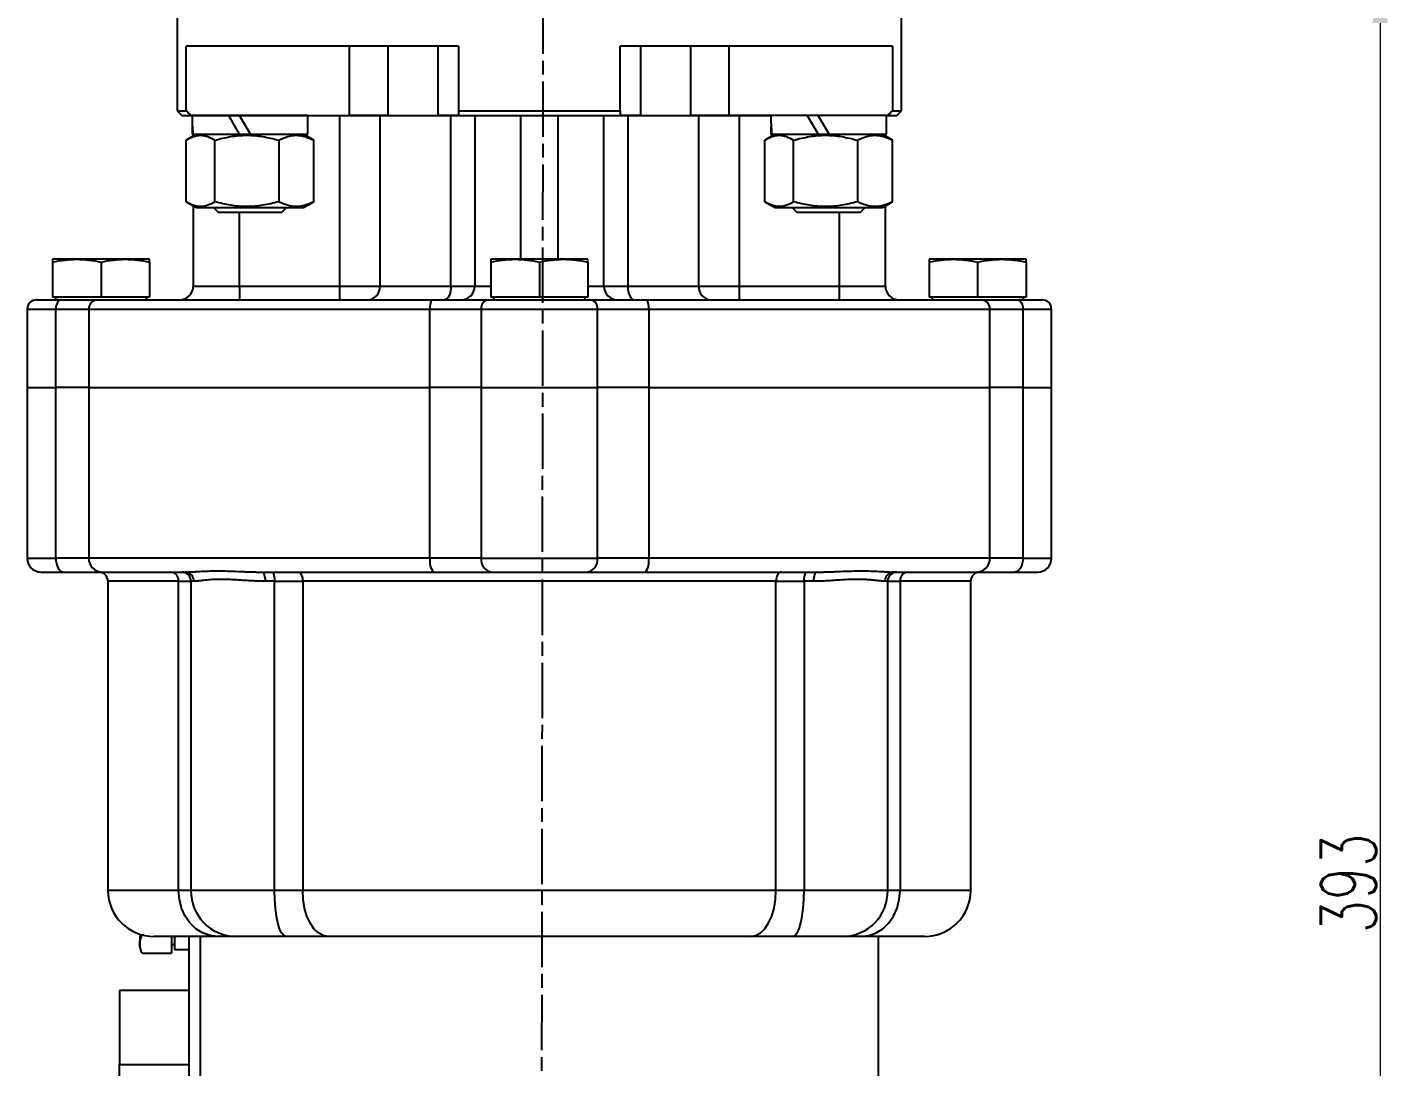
# Model space of a CAD drawing. Header units: millimetres. Extents: x 1953 to 4389, y 564 to 2287.
# Drawn here: x 2534.4 to 2829.3, y 1627.6 to 1853 of the extents above; entities that cross this region are included whole.
import ezdxf

# ---------------------------------------------------------------- set-up
doc = ezdxf.new("R2010")
doc.units = ezdxf.units.MM
doc.linetypes.add('AM_ISO08W050', pattern=[18, 12, -1.5, 3, -1.5])
doc.layers.add('AM_5', color=3, linetype='Continuous', lineweight=25)
doc.layers.add('AM_7', color=4, linetype='AM_ISO08W050', lineweight=25)
doc.styles.add('SLDTEXTSTYLE1', font='txt.shx', dxfattribs={"width": 0.7, "bigfont": 'gbcbig.shx'})
doc.dimstyles.new('SLDDIMSTYLE12$0', dxfattribs={"dimtxt": 12, "dimasz": 10, "dimexe": 0, "dimexo": 0.0625, "dimgap": 0.875, "dimtad": 1, "dimdec": 1, "dimlfac": 1.8, "dimrnd": 1e-09, "dimzin": 12, "dimdsep": 46, "dimtxsty": 'SLDTEXTSTYLE1', "dimcen": 0.09, "dimdle": 8.16, "dimclrd": 3, "dimclre": 3, "dimadec": 0, "dimazin": 3, "dimtfac": 1, "dimtdec": 1, "dimtofl": 0, "dimtmove": 0, "dimatfit": 3, "dimfxl": 0, "dimfrac": 2, "dimtolj": 1, "dimlwd": 5, "dimlwe": 5, "dimarcsym": 0})

# ---------------------------------------------------------------- blocks, each defined once
blk = doc.blocks.new('*D71')
at = {"layer": 'AM_5', "color": 3, "lineweight": 5, "transparency": 16777216}
blk.add_line((2722.92, 1863.84), (2827.58, 1863.84), dxfattribs=at)
at = {"layer": 'AM_5', "color": 3, "linetype": 'Continuous', "lineweight": 5, "transparency": 16777216}
for p, q in [((2827.58, 1853.84), (2827.58, 1480.84)), ((2727.42, 1470.84), (2827.58, 1470.84))]:
    blk.add_line(p, q, dxfattribs=at)
at = {"layer": 'AM_5', "color": 3, "transparency": 16777216}
for points in [[(2825.92, 1853.84), (2829.25, 1853.84), (2827.58, 1863.84)], [(2825.92, 1480.84), (2829.25, 1480.84), (2827.58, 1470.84)]]:
    blk.add_solid(points, dxfattribs=at)
at = {"layer": 'Defpoints', "color": 0, "transparency": 16777216}
for p in [(2722.86, 1863.84), (2727.36, 1470.84), (2827.58, 1470.84)]:
    blk.add_point(p, dxfattribs=at)
at = {"layer": 'AM_5', "color": 0, "transparency": 16777216, "insert": (2820.71, 1667.34), "char_height": 12, "attachment_point": 5, "rotation": 90, "style": 'SLDTEXTSTYLE1'}
blk.add_mtext('\\A1;393', dxfattribs=at)

msp = doc.modelspace()

# ---------------------------------------------------------------- linework, layer by layer
at = {"color": 7, "linetype": 'Continuous', "lineweight": 25}
for p, q in [((2566.859, 1862.842), (2566.859, 1834.842)), ((2723.859, 1834.842), (2723.859, 1862.842)), ((2627.859, 1848.842), (2568.834, 1848.842)), ((2568.834, 1834.842), (2568.834, 1848.842)), ((2604.2, 1833.842), (2604.2, 1848.842)), ((2612.515, 1848.842), (2612.515, 1833.842)), ((2623.414, 1833.842), (2623.414, 1848.842)), ((2627.859, 1848.842), (2627.859, 1834.842)), ((2721.883, 1848.842), (2662.859, 1848.842)), ((2662.859, 1834.842), (2662.859, 1848.842)), ((2667.303, 1848.842), (2667.303, 1833.842)), ((2678.202, 1833.842), (2678.202, 1848.842)), ((2686.517, 1833.842), (2686.517, 1848.842)), ((2721.883, 1848.842), (2721.883, 1834.842)), ((2566.859, 1834.842), (2567.859, 1833.842)), ((2566.859, 1834.842), (2568.834, 1834.842)), ((2627.859, 1834.842), (2662.859, 1834.842)), ((2721.883, 1834.842), (2723.859, 1834.842)), ((2722.859, 1833.842), (2723.859, 1834.842)), ((2567.859, 1833.842), (2569.86, 1833.842)), ((2569.86, 1833.842), (2604.2, 1833.842)), ((2595.19, 1833.842), (2570.09, 1833.842)), ((2577.96, 1833.842), (2580.327, 1829.742)), ((2582.752, 1829.742), (2580.385, 1833.842)), ((2595.19, 1829.742), (2595.19, 1833.842)), ((2602.066, 1833.842), (2602.066, 1796.842)), ((2612.515, 1833.842), (2604.2, 1833.842)), ((2610.812, 1833.842), (2610.812, 1796.842)), ((2612.515, 1833.842), (2623.414, 1833.842)), ((2627.859, 1833.842), (2623.414, 1833.842)), ((2626.207, 1796.842), (2626.207, 1833.842)), ((2627.859, 1833.842), (2662.859, 1833.842)), ((2631.359, 1833.842), (2631.359, 1796.842)), ((2641.359, 1802.642), (2641.359, 1833.842)), ((2649.359, 1833.842), (2649.359, 1802.642)), ((2659.359, 1796.842), (2659.359, 1833.842)), ((2667.303, 1833.842), (2662.859, 1833.842)), ((2664.51, 1833.842), (2664.51, 1796.842)), ((2667.303, 1833.842), (2678.202, 1833.842)), ((2686.517, 1833.842), (2678.202, 1833.842)), ((2679.905, 1796.842), (2679.905, 1833.842)), ((2720.857, 1833.842), (2686.517, 1833.842)), ((2688.651, 1833.842), (2688.651, 1796.842)), ((2720.627, 1833.842), (2695.527, 1833.842)), ((2703.398, 1833.842), (2705.765, 1829.742)), ((2708.19, 1829.742), (2705.823, 1833.842)), ((2720.627, 1829.742), (2720.627, 1833.842)), ((2720.857, 1833.842), (2722.859, 1833.842)), ((2568.806, 1815.13), (2568.806, 1828.453)), ((2571.015, 1829.742), (2569.183, 1828.684)), ((2570.09, 1829.742), (2570.315, 1829.742)), ((2570.315, 1829.742), (2595.19, 1829.742)), ((2575.04, 1815.13), (2575.04, 1828.453)), ((2588.874, 1828.453), (2588.874, 1815.13)), ((2596.096, 1828.684), (2594.265, 1829.742)), ((2596.474, 1828.453), (2596.077, 1828.651)), ((2596.474, 1815.13), (2596.474, 1828.453)), ((2694.243, 1815.13), (2694.243, 1828.453)), ((2696.452, 1829.742), (2694.621, 1828.684)), ((2695.527, 1829.742), (2695.753, 1829.742)), ((2695.753, 1829.742), (2720.627, 1829.742)), ((2700.478, 1815.13), (2700.478, 1828.453)), ((2714.312, 1828.453), (2714.312, 1815.13)), ((2721.534, 1828.684), (2719.702, 1829.742)), ((2721.911, 1828.453), (2721.515, 1828.651)), ((2721.911, 1815.13), (2721.911, 1828.453)), ((2569.186, 1814.897), (2571.015, 1813.842)), ((2570.359, 1814.22), (2570.359, 1796.842)), ((2571.015, 1813.842), (2582.64, 1813.842)), ((2574.722, 1813.842), (2575.722, 1812.842)), ((2582.64, 1813.842), (2594.265, 1813.842)), ((2589.557, 1812.842), (2590.557, 1813.842)), ((2594.265, 1813.842), (2596.093, 1814.897)), ((2596.077, 1814.925), (2596.474, 1815.13)), ((2694.624, 1814.897), (2696.452, 1813.842)), ((2696.452, 1813.842), (2708.077, 1813.842)), ((2700.16, 1813.842), (2701.16, 1812.842)), ((2708.077, 1813.842), (2719.702, 1813.842)), ((2714.995, 1812.842), (2715.995, 1813.842)), ((2719.702, 1813.842), (2721.531, 1814.897)), ((2720.359, 1796.842), (2720.359, 1814.22)), ((2721.515, 1814.925), (2721.911, 1815.13)), ((2575.722, 1812.842), (2582.64, 1812.842)), ((2580.359, 1796.842), (2580.359, 1812.842)), ((2582.64, 1812.842), (2589.557, 1812.842)), ((2701.16, 1812.842), (2708.077, 1812.842)), ((2708.077, 1812.842), (2714.995, 1812.842)), ((2710.359, 1812.842), (2710.359, 1796.842)), ((2545.109, 1802.642), (2539.859, 1802.642)), ((2539.859, 1802.051), (2539.859, 1794.442)), ((2555.609, 1802.642), (2545.109, 1802.642)), ((2550.359, 1802.051), (2550.359, 1794.442)), ((2560.859, 1802.642), (2555.609, 1802.642)), ((2560.859, 1802.051), (2560.859, 1794.442)), ((2640.109, 1802.642), (2634.859, 1802.642)), ((2634.859, 1802.051), (2634.859, 1794.442)), ((2650.609, 1802.642), (2640.109, 1802.642)), ((2645.359, 1802.051), (2645.359, 1794.442)), ((2655.859, 1802.642), (2650.609, 1802.642)), ((2655.859, 1802.051), (2655.859, 1794.442)), ((2735.109, 1802.642), (2729.859, 1802.642)), ((2729.859, 1802.051), (2729.859, 1794.442)), ((2745.609, 1802.642), (2735.109, 1802.642)), ((2740.359, 1802.051), (2740.359, 1794.442)), ((2750.859, 1802.642), (2745.609, 1802.642)), ((2750.859, 1802.051), (2750.859, 1794.442)), ((2570.359, 1796.842), (2580.359, 1796.842)), ((2580.359, 1796.842), (2580.359, 1793.842)), ((2580.359, 1796.842), (2602.066, 1796.842)), ((2602.066, 1796.842), (2602.066, 1793.842)), ((2602.066, 1796.842), (2610.812, 1796.842)), ((2610.812, 1796.842), (2626.207, 1796.842)), ((2626.207, 1796.842), (2631.359, 1796.842)), ((2631.359, 1796.842), (2634.859, 1796.842)), ((2655.859, 1796.842), (2659.359, 1796.842)), ((2659.359, 1796.842), (2664.51, 1796.842)), ((2664.51, 1796.842), (2679.905, 1796.842)), ((2679.905, 1796.842), (2688.651, 1796.842)), ((2688.651, 1796.842), (2688.651, 1793.842)), ((2688.651, 1796.842), (2710.359, 1796.842)), ((2710.359, 1796.842), (2710.359, 1793.842)), ((2710.359, 1796.842), (2720.359, 1796.842)), ((2550.359, 1794.442), (2539.859, 1794.442)), ((2540.184, 1794.442), (2540.784, 1793.842)), ((2541.255, 1793.842), (2540.784, 1793.842)), ((2560.859, 1794.442), (2550.359, 1794.442)), ((2559.934, 1793.842), (2560.534, 1794.442)), ((2645.359, 1794.442), (2634.859, 1794.442)), ((2635.184, 1794.442), (2635.784, 1793.842)), ((2655.859, 1794.442), (2645.359, 1794.442)), ((2654.934, 1793.842), (2655.534, 1794.442)), ((2740.359, 1794.442), (2729.859, 1794.442)), ((2730.184, 1794.442), (2730.784, 1793.842)), ((2750.859, 1794.442), (2740.359, 1794.442)), ((2749.934, 1793.842), (2749.36, 1793.842)), ((2749.934, 1793.842), (2750.534, 1794.442)), ((2534.359, 1791.842), (2534.359, 1774.842)), ((2534.359, 1791.842), (2540.536, 1791.842)), ((2540.536, 1791.842), (2547.693, 1791.842)), ((2540.536, 1774.842), (2540.536, 1791.842)), ((2547.693, 1791.842), (2621.658, 1791.842)), ((2547.693, 1791.842), (2547.693, 1774.842)), ((2621.658, 1791.842), (2632.729, 1791.842)), ((2621.658, 1774.842), (2621.658, 1791.842)), ((2632.729, 1791.842), (2657.988, 1791.842)), ((2632.729, 1791.842), (2632.729, 1774.842)), ((2657.988, 1774.842), (2657.988, 1791.842)), ((2657.988, 1791.842), (2669.059, 1791.842)), ((2669.059, 1791.842), (2669.059, 1774.842)), ((2669.059, 1791.842), (2743.024, 1791.842)), ((2743.024, 1774.842), (2743.024, 1791.842)), ((2743.024, 1791.842), (2750.181, 1791.842)), ((2750.181, 1791.842), (2750.181, 1774.842)), ((2750.181, 1791.842), (2756.359, 1791.842)), ((2756.359, 1774.842), (2756.359, 1791.842)), ((2534.359, 1774.842), (2534.359, 1737.842)), ((2534.359, 1774.842), (2540.536, 1774.842)), ((2547.693, 1774.842), (2540.536, 1774.842)), ((2540.536, 1737.842), (2540.536, 1774.842)), ((2547.693, 1774.842), (2621.658, 1774.842)), ((2547.693, 1774.842), (2547.693, 1737.842)), ((2632.729, 1774.842), (2621.658, 1774.842)), ((2621.658, 1737.842), (2621.658, 1774.842)), ((2632.729, 1774.842), (2657.988, 1774.842)), ((2632.729, 1774.842), (2632.729, 1737.842)), ((2669.059, 1774.842), (2657.988, 1774.842)), ((2657.988, 1737.842), (2657.988, 1774.842)), ((2669.059, 1774.842), (2743.024, 1774.842)), ((2669.059, 1774.842), (2669.059, 1737.842)), ((2750.181, 1774.842), (2743.024, 1774.842)), ((2743.024, 1737.842), (2743.024, 1774.842)), ((2750.181, 1774.842), (2756.359, 1774.842)), ((2750.181, 1774.842), (2750.181, 1737.842)), ((2756.359, 1737.842), (2756.359, 1774.842)), ((2534.359, 1737.842), (2540.536, 1737.842)), ((2547.693, 1737.842), (2540.536, 1737.842)), ((2621.658, 1737.842), (2547.693, 1737.842)), ((2632.729, 1737.842), (2621.658, 1737.842)), ((2632.729, 1737.842), (2657.988, 1737.842)), ((2669.059, 1737.842), (2657.988, 1737.842)), ((2743.024, 1737.842), (2669.059, 1737.842)), ((2750.181, 1737.842), (2743.024, 1737.842)), ((2750.181, 1737.842), (2756.359, 1737.842)), ((2567.179, 1732.842), (2551.859, 1732.842)), ((2551.859, 1732.842), (2551.859, 1719.842)), ((2567.179, 1732.842), (2569.85, 1732.842)), ((2567.179, 1665.842), (2567.179, 1732.842)), ((2570.466, 1732.842), (2569.85, 1732.842)), ((2569.85, 1732.842), (2569.85, 1665.842)), ((2587.988, 1732.842), (2585.923, 1732.842)), ((2587.988, 1732.842), (2594.073, 1732.842)), ((2587.988, 1665.842), (2587.988, 1732.842)), ((2696.644, 1732.842), (2594.073, 1732.842)), ((2594.073, 1732.842), (2594.073, 1665.842)), ((2696.644, 1665.842), (2696.644, 1732.842)), ((2696.644, 1732.842), (2702.73, 1732.842)), ((2702.73, 1732.842), (2702.73, 1665.842)), ((2704.794, 1732.842), (2702.73, 1732.842)), ((2720.867, 1732.842), (2720.251, 1732.842)), ((2720.867, 1665.842), (2720.867, 1732.842)), ((2720.867, 1732.842), (2723.538, 1732.842)), ((2723.538, 1732.842), (2723.538, 1665.842)), ((2738.859, 1732.842), (2723.538, 1732.842)), ((2738.859, 1719.842), (2738.859, 1732.842)), ((2551.859, 1719.841), (2551.859, 1665.842)), ((2738.859, 1665.842), (2738.859, 1719.841)), ((2567.179, 1665.842), (2551.859, 1665.842)), ((2569.85, 1665.842), (2567.179, 1665.842)), ((2587.988, 1665.842), (2569.85, 1665.842)), ((2594.073, 1665.842), (2587.988, 1665.842)), ((2696.644, 1665.842), (2594.073, 1665.842)), ((2702.73, 1665.842), (2696.644, 1665.842)), ((2720.867, 1665.842), (2702.73, 1665.842)), ((2723.538, 1665.842), (2720.867, 1665.842)), ((2738.859, 1665.842), (2723.538, 1665.842)), ((2558.759, 1656.334), (2558.759, 1654.182)), ((2559.6, 1656.1), (2559.265, 1656.1)), ((2565.659, 1655.842), (2565.659, 1652.264)), ((2566.259, 1655.733), (2566.259, 1652.997)), ((2569.359, 1655.92), (2569.359, 1250.842)), ((2571.859, 1655.842), (2571.859, 1581.842)), ((2718.859, 1581.842), (2718.859, 1655.842)), ((2558.759, 1654.182), (2558.759, 1653.547)), ((2558.759, 1653.547), (2559.02, 1652.83)), ((2559.265, 1652.264), (2565.659, 1652.264)), ((2565.659, 1653.712), (2566.259, 1654.312)), ((2566.259, 1652.997), (2569.359, 1652.997)), ((2569.359, 1644.127), (2554.359, 1644.127)), ((2554.359, 1644.127), (2554.359, 1628.079)), ((2554.359, 1628.079), (2569.359, 1628.079)), ((2554.359, 1578.548), (2554.359, 1628.079))]:
    msp.add_line(p, q, dxfattribs=at)
at = {"linetype": 'ByBlock'}
msp.add_line((2595.19, 1833.842), (2695.527, 1833.842), dxfattribs=at)
at = {"color": 7, "linetype": 'Continuous', "lineweight": 25, "flags": 128}
for points in [[(2626.207, 1796.842), (2626.179, 1796.256), (2626.096, 1795.694), (2625.962, 1795.175), (2625.781, 1794.72), (2625.561, 1794.347), (2625.309, 1794.07), (2625.036, 1793.899), (2624.752, 1793.842)], [(2664.51, 1796.842), (2664.538, 1796.256), (2664.621, 1795.694), (2664.755, 1795.175), (2664.936, 1794.72), (2665.156, 1794.347), (2665.408, 1794.07), (2665.681, 1793.899), (2665.965, 1793.842)], [(2541.764, 1793.842), (2541.524, 1793.803), (2541.294, 1793.689), (2541.081, 1793.505), (2540.895, 1793.256), (2540.743, 1792.953), (2540.629, 1792.607), (2540.559, 1792.232), (2540.536, 1791.842)], [(2748.953, 1793.842), (2749.193, 1793.803), (2749.423, 1793.689), (2749.636, 1793.505), (2749.822, 1793.256), (2749.974, 1792.953), (2750.088, 1792.607), (2750.158, 1792.232), (2750.181, 1791.842)], [(2540.536, 1737.842), (2540.571, 1737.256), (2540.676, 1736.694), (2540.846, 1736.175), (2541.075, 1735.72), (2541.354, 1735.347), (2541.673, 1735.07), (2542.018, 1734.899), (2542.377, 1734.842)], [(2750.181, 1737.842), (2750.146, 1737.256), (2750.041, 1736.694), (2749.871, 1736.175), (2749.642, 1735.72), (2749.363, 1735.347), (2749.044, 1735.07), (2748.699, 1734.899), (2748.34, 1734.842)], [(2585.27, 1734.842), (2585.397, 1734.803), (2585.52, 1734.689), (2585.633, 1734.505), (2585.732, 1734.256), (2585.813, 1733.953), (2585.874, 1733.607), (2585.911, 1733.232), (2585.923, 1732.842)], [(2592.976, 1734.842), (2593.19, 1734.803), (2593.396, 1734.689), (2593.585, 1734.505), (2593.752, 1734.256), (2593.888, 1733.953), (2593.99, 1733.607), (2594.052, 1733.232), (2594.073, 1732.842)], [(2697.741, 1734.842), (2697.527, 1734.803), (2697.321, 1734.689), (2697.132, 1734.505), (2696.965, 1734.256), (2696.829, 1733.953), (2696.727, 1733.607), (2696.665, 1733.232), (2696.644, 1732.842)], [(2705.447, 1734.842), (2705.32, 1734.803), (2705.197, 1734.689), (2705.084, 1734.505), (2704.985, 1734.256), (2704.904, 1733.953), (2704.843, 1733.607), (2704.806, 1733.232), (2704.794, 1732.842)], [(2575.54, 1655.842), (2573.909, 1656.034), (2572.341, 1656.603), (2570.895, 1657.527), (2569.628, 1658.771), (2568.588, 1660.286), (2567.815, 1662.015), (2567.34, 1663.891), (2567.179, 1665.842)], [(2590.43, 1655.842), (2589.953, 1656.034), (2589.495, 1656.603), (2589.073, 1657.527), (2588.703, 1658.771), (2588.399, 1660.286), (2588.173, 1662.015), (2588.034, 1663.891), (2587.988, 1665.842)], [(2599.558, 1655.842), (2598.488, 1656.034), (2597.459, 1656.603), (2596.511, 1657.527), (2595.68, 1658.771), (2594.997, 1660.286), (2594.491, 1662.015), (2594.178, 1663.891), (2594.073, 1665.842)], [(2691.159, 1655.842), (2692.229, 1656.034), (2693.258, 1656.603), (2694.206, 1657.527), (2695.037, 1658.771), (2695.72, 1660.286), (2696.226, 1662.015), (2696.539, 1663.891), (2696.644, 1665.842)], [(2700.287, 1655.842), (2700.764, 1656.034), (2701.222, 1656.603), (2701.644, 1657.527), (2702.014, 1658.771), (2702.318, 1660.286), (2702.544, 1662.015), (2702.683, 1663.891), (2702.73, 1665.842)], [(2715.177, 1655.842), (2716.808, 1656.034), (2718.376, 1656.603), (2719.822, 1657.527), (2721.089, 1658.771), (2722.129, 1660.286), (2722.902, 1662.015), (2723.377, 1663.891), (2723.538, 1665.842)]]:
    msp.add_lwpolyline(points, dxfattribs=at)
at = {"color": 7, "linetype": 'Continuous', "lineweight": 25}
for centre, radius, start, end in [((2567.359, 1796.842), 3, 270, 0), ((2607.987, 1796.665), 2.831, 274.08351, 3.57072), ((2628.359, 1796.842), 3, 270, 0), ((2662.359, 1796.842), 3, 180, 270), ((2682.731, 1796.665), 2.831, 176.42928, 265.91649), ((2723.359, 1796.842), 3, 180, 270), ((2536.359, 1791.842), 2, 90, 180), ((2549.665, 1791.87), 1.972, 90.83123, 180.80779), ((2624.132, 1792.314), 2.519, 142.65527, 190.80588), ((2634.546, 1792.03), 1.827, 97.5076, 185.91981), ((2656.171, 1792.03), 1.827, 354.08019, 82.4924), ((2666.585, 1792.314), 2.519, 349.19412, 37.34473), ((2741.052, 1791.87), 1.972, 359.19221, 89.16877), ((2754.359, 1791.842), 2, 0, 90), ((2537.359, 1737.842), 3, 180, 270), ((2550.651, 1737.8), 2.959, 179.19221, 269.16877), ((2625.369, 1737.133), 3.778, 169.19412, 217.34473), ((2635.455, 1737.559), 2.741, 174.08019, 262.4924), ((2655.262, 1737.559), 2.741, 277.5076, 5.91981), ((2665.348, 1737.133), 3.778, 322.65527, 10.80588), ((2740.066, 1737.8), 2.959, 270.83123, 0.80779), ((2753.359, 1737.842), 3, 270, 0), ((2549.859, 1732.842), 2, 0, 90), ((2565.327, 1732.992), 1.858, 355.35679, 84.44427), ((2567.88, 1732.872), 1.97, 359.13273, 89.10565), ((2568.519, 1732.895), 1.947, 358.42879, 88.33749), ((2585.574, 1733.312), 2.459, 348.97664, 38.47279), ((2705.143, 1733.312), 2.459, 141.52721, 191.02336), ((2722.198, 1732.895), 1.947, 91.66251, 181.57121), ((2722.837, 1732.872), 1.97, 90.89435, 180.86727), ((2725.39, 1732.992), 1.858, 95.55573, 184.64321), ((2740.859, 1732.842), 2, 90, 180), ((2561.859, 1665.842), 10, 180, 270), ((2579.701, 1665.693), 9.852, 179.13273, 269.10565), ((2711.016, 1665.693), 9.852, 270.89435, 0.86727), ((2728.859, 1665.842), 10, 270, 0)]:
    msp.add_arc(centre, radius, start, end, dxfattribs=at)
for centre, start_param, end_param in [((2582.64, 1833.842), 4.712389, 4.9021421), ((2582.64, 1829.742), 4.6179404, 4.712389), ((2708.077, 1833.842), 4.712389, 4.9021421), ((2708.077, 1829.742), 4.6179404, 4.712389)]:
    msp.add_ellipse(centre, major_axis=(0, -21.737), ratio=0.5773503, start_param=start_param, end_param=end_param, dxfattribs=at)
for points in [[(2568.834, 1834.842), (2569.176, 1834.508), (2569.518, 1834.175), (2569.86, 1833.842)], [(2627.859, 1834.842), (2627.859, 1834.508), (2627.859, 1834.175), (2627.859, 1833.842)], [(2662.859, 1834.842), (2662.859, 1834.508), (2662.859, 1834.175), (2662.859, 1833.842)], [(2721.883, 1834.842), (2721.541, 1834.508), (2721.199, 1834.175), (2720.857, 1833.842)], [(2537.359, 1734.842), (2537.359, 1734.842), (2539.211, 1734.842), (2542.377, 1734.842)], [(2542.377, 1734.842), (2546.481, 1734.842), (2549.383, 1734.842), (2550.608, 1734.842)], [(2550.608, 1734.842), (2553.885, 1734.842), (2560.012, 1734.842), (2568.576, 1734.842)], [(2585.27, 1734.842), (2596.213, 1734.842), (2608.862, 1734.842), (2622.365, 1734.842)], [(2622.365, 1734.842), (2627.417, 1734.842), (2631.905, 1734.842), (2635.097, 1734.842)], [(2655.62, 1734.842), (2658.812, 1734.842), (2663.3, 1734.842), (2668.352, 1734.842)], [(2668.352, 1734.842), (2681.856, 1734.842), (2694.504, 1734.842), (2705.447, 1734.842)], [(2722.141, 1734.842), (2730.705, 1734.842), (2736.832, 1734.842), (2740.109, 1734.842)], [(2740.109, 1734.842), (2741.334, 1734.842), (2744.236, 1734.842), (2748.34, 1734.842)]]:
    msp.add_open_spline(points, degree=3, dxfattribs=at)
for points, knots in [([(2568.806, 1828.453), (2569.315, 1828.78), (2569.827, 1829.049), (2570.863, 1829.422), (2571.387, 1829.524), (2572.182, 1829.526), (2572.448, 1829.501), (2572.975, 1829.403), (2573.237, 1829.33), (2574.017, 1829.05), (2574.531, 1828.78), (2575.04, 1828.453)], [0, 0, 0, 0, 0.25, 0.25, 0.5, 0.5, 0.625, 0.625, 0.75, 0.75, 1, 1, 1, 1]), ([(2575.04, 1828.453), (2576.17, 1828.78), (2577.307, 1829.049), (2579.606, 1829.422), (2580.768, 1829.524), (2582.532, 1829.526), (2583.123, 1829.501), (2584.292, 1829.403), (2584.872, 1829.33), (2586.603, 1829.05), (2587.743, 1828.78), (2588.874, 1828.453)], [0, 0, 0, 0, 0.25, 0.25, 0.5, 0.5, 0.625, 0.625, 0.75, 0.75, 1, 1, 1, 1]), ([(2588.874, 1828.453), (2589.495, 1828.78), (2590.12, 1829.049), (2591.382, 1829.422), (2592.021, 1829.524), (2592.99, 1829.526), (2593.314, 1829.501), (2593.956, 1829.403), (2594.275, 1829.33), (2595.226, 1829.05), (2595.852, 1828.78), (2596.474, 1828.453)], [0, 0, 0, 0, 0.25, 0.25, 0.5, 0.5, 0.625, 0.625, 0.75, 0.75, 1, 1, 1, 1]), ([(2694.243, 1828.453), (2694.752, 1828.78), (2695.265, 1829.049), (2696.301, 1829.422), (2696.825, 1829.524), (2697.62, 1829.526), (2697.886, 1829.501), (2698.413, 1829.403), (2698.674, 1829.33), (2699.455, 1829.05), (2699.968, 1828.78), (2700.478, 1828.453)], [0, 0, 0, 0, 0.25, 0.25, 0.5, 0.5, 0.625, 0.625, 0.75, 0.75, 1, 1, 1, 1]), ([(2700.478, 1828.453), (2701.608, 1828.78), (2702.745, 1829.049), (2705.044, 1829.422), (2706.206, 1829.524), (2707.97, 1829.526), (2708.561, 1829.501), (2709.73, 1829.403), (2710.31, 1829.33), (2712.041, 1829.05), (2713.181, 1828.78), (2714.312, 1828.453)], [0, 0, 0, 0, 0.25, 0.25, 0.5, 0.5, 0.625, 0.625, 0.75, 0.75, 1, 1, 1, 1]), ([(2714.312, 1828.453), (2714.933, 1828.78), (2715.557, 1829.049), (2716.82, 1829.422), (2717.458, 1829.524), (2718.428, 1829.526), (2718.752, 1829.501), (2719.394, 1829.403), (2719.713, 1829.33), (2720.664, 1829.05), (2721.29, 1828.78), (2721.911, 1828.453)], [0, 0, 0, 0, 0.25, 0.25, 0.5, 0.5, 0.625, 0.625, 0.75, 0.75, 1, 1, 1, 1]), ([(2575.04, 1815.13), (2574.531, 1814.803), (2574.018, 1814.534), (2572.982, 1814.161), (2572.459, 1814.059), (2571.664, 1814.058), (2571.398, 1814.083), (2570.871, 1814.181), (2570.609, 1814.253), (2569.829, 1814.533), (2569.315, 1814.803), (2568.806, 1815.13)], [0, 0, 0, 0, 0.25, 0.25, 0.5, 0.5, 0.625, 0.625, 0.75, 0.75, 1, 1, 1, 1]), ([(2588.874, 1815.13), (2587.745, 1814.803), (2586.607, 1814.534), (2584.308, 1814.161), (2583.147, 1814.059), (2581.382, 1814.058), (2580.791, 1814.083), (2579.623, 1814.181), (2579.042, 1814.253), (2577.311, 1814.533), (2576.171, 1814.803), (2575.04, 1815.13)], [0, 0, 0, 0, 0.25, 0.25, 0.5, 0.5, 0.625, 0.625, 0.75, 0.75, 1, 1, 1, 1]), ([(2596.474, 1815.13), (2595.853, 1814.803), (2595.228, 1814.534), (2593.965, 1814.161), (2593.327, 1814.059), (2592.358, 1814.058), (2592.034, 1814.083), (2591.391, 1814.181), (2591.073, 1814.253), (2590.122, 1814.533), (2589.495, 1814.803), (2588.874, 1815.13)], [0, 0, 0, 0, 0.25, 0.25, 0.5, 0.5, 0.625, 0.625, 0.75, 0.75, 1, 1, 1, 1]), ([(2700.478, 1815.13), (2699.969, 1814.803), (2699.456, 1814.534), (2698.42, 1814.161), (2697.897, 1814.059), (2697.102, 1814.058), (2696.835, 1814.083), (2696.309, 1814.181), (2696.047, 1814.253), (2695.267, 1814.533), (2694.753, 1814.803), (2694.243, 1815.13)], [0, 0, 0, 0, 0.25, 0.25, 0.5, 0.5, 0.625, 0.625, 0.75, 0.75, 1, 1, 1, 1]), ([(2714.312, 1815.13), (2713.183, 1814.803), (2712.045, 1814.534), (2709.746, 1814.161), (2708.584, 1814.059), (2706.82, 1814.058), (2706.229, 1814.083), (2705.061, 1814.181), (2704.48, 1814.253), (2702.749, 1814.533), (2701.609, 1814.803), (2700.478, 1815.13)], [0, 0, 0, 0, 0.25, 0.25, 0.5, 0.5, 0.625, 0.625, 0.75, 0.75, 1, 1, 1, 1]), ([(2721.911, 1815.13), (2721.291, 1814.803), (2720.666, 1814.534), (2719.403, 1814.161), (2718.765, 1814.059), (2717.796, 1814.058), (2717.471, 1814.083), (2716.829, 1814.181), (2716.511, 1814.253), (2715.56, 1814.533), (2714.933, 1814.803), (2714.312, 1815.13)], [0, 0, 0, 0, 0.25, 0.25, 0.5, 0.5, 0.625, 0.625, 0.75, 0.75, 1, 1, 1, 1]), ([(2539.859, 1802.051), (2540.726, 1802.233), (2541.597, 1802.382), (2543.347, 1802.587), (2544.225, 1802.642), (2545.109, 1802.642)], [0, 0, 0, 0, 0.5, 0.5, 1, 1, 1, 1]), ([(2539.859, 1802.642), (2539.859, 1802.642), (2539.859, 1802.587), (2539.859, 1802.382), (2539.859, 1802.233), (2539.859, 1802.051)], [0, 0, 0, 0, 0.5, 0.5, 1, 1, 1, 1]), ([(2545.109, 1802.642), (2545.992, 1802.642), (2546.871, 1802.587), (2548.62, 1802.382), (2549.491, 1802.233), (2550.359, 1802.051)], [0, 0, 0, 0, 0.5, 0.5, 1, 1, 1, 1]), ([(2550.359, 1802.051), (2551.226, 1802.233), (2552.097, 1802.382), (2553.847, 1802.587), (2554.725, 1802.642), (2555.609, 1802.642)], [0, 0, 0, 0, 0.5, 0.5, 1, 1, 1, 1]), ([(2555.609, 1802.642), (2556.492, 1802.642), (2557.371, 1802.587), (2559.12, 1802.382), (2559.991, 1802.233), (2560.859, 1802.051)], [0, 0, 0, 0, 0.5, 0.5, 1, 1, 1, 1]), ([(2560.859, 1802.051), (2560.859, 1802.233), (2560.859, 1802.382), (2560.859, 1802.587), (2560.859, 1802.642), (2560.859, 1802.642)], [0, 0, 0, 0, 0.5, 0.5, 1, 1, 1, 1]), ([(2634.859, 1802.051), (2635.726, 1802.233), (2636.597, 1802.382), (2638.347, 1802.587), (2639.225, 1802.642), (2640.109, 1802.642)], [0, 0, 0, 0, 0.5, 0.5, 1, 1, 1, 1]), ([(2634.859, 1802.642), (2634.859, 1802.642), (2634.859, 1802.587), (2634.859, 1802.382), (2634.859, 1802.233), (2634.859, 1802.051)], [0, 0, 0, 0, 0.5, 0.5, 1, 1, 1, 1]), ([(2640.109, 1802.642), (2640.992, 1802.642), (2641.871, 1802.587), (2643.62, 1802.382), (2644.491, 1802.233), (2645.359, 1802.051)], [0, 0, 0, 0, 0.5, 0.5, 1, 1, 1, 1]), ([(2645.359, 1802.051), (2646.226, 1802.233), (2647.097, 1802.382), (2648.847, 1802.587), (2649.725, 1802.642), (2650.609, 1802.642)], [0, 0, 0, 0, 0.5, 0.5, 1, 1, 1, 1]), ([(2650.609, 1802.642), (2651.492, 1802.642), (2652.371, 1802.587), (2654.12, 1802.382), (2654.991, 1802.233), (2655.859, 1802.051)], [0, 0, 0, 0, 0.5, 0.5, 1, 1, 1, 1]), ([(2655.859, 1802.051), (2655.859, 1802.233), (2655.859, 1802.382), (2655.859, 1802.587), (2655.859, 1802.642), (2655.859, 1802.642)], [0, 0, 0, 0, 0.5, 0.5, 1, 1, 1, 1]), ([(2729.859, 1802.051), (2730.726, 1802.233), (2731.597, 1802.382), (2733.347, 1802.587), (2734.225, 1802.642), (2735.109, 1802.642)], [0, 0, 0, 0, 0.5, 0.5, 1, 1, 1, 1]), ([(2729.859, 1802.642), (2729.859, 1802.642), (2729.859, 1802.587), (2729.859, 1802.382), (2729.859, 1802.233), (2729.859, 1802.051)], [0, 0, 0, 0, 0.5, 0.5, 1, 1, 1, 1]), ([(2735.109, 1802.642), (2735.992, 1802.642), (2736.871, 1802.587), (2738.62, 1802.382), (2739.491, 1802.233), (2740.359, 1802.051)], [0, 0, 0, 0, 0.5, 0.5, 1, 1, 1, 1]), ([(2740.359, 1802.051), (2741.226, 1802.233), (2742.097, 1802.382), (2743.847, 1802.587), (2744.725, 1802.642), (2745.609, 1802.642)], [0, 0, 0, 0, 0.5, 0.5, 1, 1, 1, 1]), ([(2745.609, 1802.642), (2746.492, 1802.642), (2747.371, 1802.587), (2749.12, 1802.382), (2749.991, 1802.233), (2750.859, 1802.051)], [0, 0, 0, 0, 0.5, 0.5, 1, 1, 1, 1]), ([(2750.859, 1802.051), (2750.859, 1802.233), (2750.859, 1802.382), (2750.859, 1802.587), (2750.859, 1802.642), (2750.859, 1802.642)], [0, 0, 0, 0, 0.5, 0.5, 1, 1, 1, 1]), ([(2536.359, 1793.842), (2536.359, 1793.842), (2536.361, 1793.842), (2536.375, 1793.842), (2536.396, 1793.842), (2536.426, 1793.842), (2536.465, 1793.842), (2536.513, 1793.842), (2536.57, 1793.842), (2536.635, 1793.842), (2536.797, 1793.842), (2537.129, 1793.842), (2537.755, 1793.842), (2538.546, 1793.842), (2539.303, 1793.842), (2539.925, 1793.842), (2540.354, 1793.842), (2540.804, 1793.842), (2541.272, 1793.842), (2541.599, 1793.842), (2541.764, 1793.842)], [0, 0, 0, 0, 0.0274974, 0.0549359, 0.0823327, 0.1097047, 0.1370692, 0.1644432, 0.1918439, 0.2192885, 0.2467938, 0.37338, 0.500007, 0.6265932, 0.7532202, 0.8026696, 0.8519724, 0.9012284, 0.9505377, 1, 1, 1, 1]), ([(2541.764, 1793.842), (2541.884, 1793.842), (2542.124, 1793.842), (2542.477, 1793.842), (2542.824, 1793.842), (2543.164, 1793.842), (2543.497, 1793.842), (2543.825, 1793.842), (2544.145, 1793.842), (2544.779, 1793.842), (2545.678, 1793.842), (2546.754, 1793.842), (2547.699, 1793.842), (2548.367, 1793.842), (2548.829, 1793.842), (2549.136, 1793.842), (2549.41, 1793.842), (2549.561, 1793.842), (2549.637, 1793.842)], [0, 0, 0, 0, 0.03107624, 0.06211311, 0.09312409, 0.12412267, 0.15512237, 0.18613672, 0.21717921, 0.24826332, 0.37411693, 0.50000666, 0.62586027, 0.75175001, 0.81385983, 0.87586601, 0.9378767, 1, 1, 1, 1]), ([(2549.637, 1793.842), (2549.717, 1793.842), (2549.876, 1793.842), (2550.128, 1793.842), (2550.389, 1793.842), (2550.66, 1793.842), (2550.941, 1793.842), (2551.231, 1793.842), (2551.531, 1793.842), (2551.841, 1793.842), (2552.161, 1793.842), (2552.49, 1793.842), (2552.829, 1793.842), (2553.178, 1793.842), (2554.215, 1793.842), (2556.106, 1793.842), (2559.179, 1793.842), (2562.679, 1793.842), (2566.613, 1793.842), (2570.942, 1793.842), (2575.652, 1793.842), (2580.702, 1793.842), (2586.053, 1793.842), (2591.674, 1793.842), (2597.498, 1793.842), (2603.508, 1793.842), (2608.192, 1793.842), (2611.444, 1793.842), (2613.198, 1793.842), (2614.963, 1793.842), (2616.739, 1793.842), (2618.525, 1793.842), (2620.321, 1793.842), (2621.527, 1793.842), (2622.13, 1793.842)], [0, 0, 0, 0, 0.0093105, 0.0186159, 0.0279169, 0.0372146, 0.0465099, 0.0558039, 0.0650974, 0.0743915, 0.0836871, 0.0929851, 0.1022866, 0.1115925, 0.1209037, 0.1830711, 0.2452435, 0.3086194, 0.3720001, 0.435998, 0.5000006, 0.5639986, 0.6280012, 0.691377, 0.7547578, 0.8169252, 0.8790975, 0.8963842, 0.9136555, 0.9309179, 0.9481773, 0.96544, 0.9827122, 1, 1, 1, 1]), ([(2622.13, 1793.842), (2622.278, 1793.842), (2622.575, 1793.842), (2623.017, 1793.842), (2623.456, 1793.842), (2623.892, 1793.842), (2624.325, 1793.842), (2624.756, 1793.842), (2625.183, 1793.842), (2626.037, 1793.842), (2627.295, 1793.842), (2628.9, 1793.842), (2630.42, 1793.842), (2631.602, 1793.842), (2632.492, 1793.842), (2633.127, 1793.842), (2633.736, 1793.842), (2634.117, 1793.842), (2634.307, 1793.842)], [0, 0, 0, 0, 0.0310762, 0.0621131, 0.0931241, 0.1241227, 0.1551224, 0.1861367, 0.2171792, 0.2482633, 0.3741169, 0.5000067, 0.6258603, 0.75175, 0.8138598, 0.875866, 0.9378767, 1, 1, 1, 1]), ([(2634.307, 1793.842), (2634.38, 1793.842), (2634.524, 1793.842), (2634.749, 1793.842), (2634.98, 1793.842), (2635.217, 1793.842), (2635.461, 1793.842), (2635.71, 1793.842), (2635.966, 1793.842), (2636.229, 1793.842), (2636.819, 1793.842), (2637.785, 1793.842), (2639.194, 1793.842), (2640.683, 1793.842), (2642.222, 1793.842), (2643.787, 1793.842), (2645.358, 1793.842), (2646.93, 1793.842), (2648.495, 1793.842), (2650.033, 1793.842), (2651.523, 1793.842), (2652.931, 1793.842), (2653.973, 1793.842), (2654.7, 1793.842), (2655.159, 1793.842), (2655.597, 1793.842), (2656.017, 1793.842), (2656.279, 1793.842), (2656.41, 1793.842)], [0, 0, 0, 0, 0.0137503, 0.0274712, 0.0411711, 0.0548587, 0.0685425, 0.0822311, 0.0959331, 0.109657, 0.1234113, 0.1867117, 0.2500325, 0.313333, 0.3766538, 0.4383183, 0.5000035, 0.561668, 0.6233532, 0.6866536, 0.7499745, 0.8132749, 0.8765957, 0.9013233, 0.9259776, 0.9506084, 0.975266, 1, 1, 1, 1]), ([(2656.41, 1793.842), (2656.504, 1793.842), (2656.694, 1793.842), (2656.987, 1793.842), (2657.286, 1793.842), (2657.593, 1793.842), (2657.907, 1793.842), (2658.228, 1793.842), (2658.556, 1793.842), (2659.231, 1793.842), (2660.297, 1793.842), (2661.817, 1793.842), (2663.422, 1793.842), (2664.817, 1793.842), (2665.959, 1793.842), (2666.823, 1793.842), (2667.699, 1793.842), (2668.291, 1793.842), (2668.587, 1793.842)], [0, 0, 0, 0, 0.0310762, 0.0621131, 0.0931241, 0.1241227, 0.1551224, 0.1861367, 0.2171792, 0.2482633, 0.3741169, 0.5000067, 0.6258603, 0.75175, 0.8138598, 0.875866, 0.9378767, 1, 1, 1, 1]), ([(2668.587, 1793.842), (2668.912, 1793.842), (2669.562, 1793.842), (2670.533, 1793.842), (2671.501, 1793.842), (2672.466, 1793.842), (2673.428, 1793.842), (2674.387, 1793.842), (2675.343, 1793.842), (2676.296, 1793.842), (2677.246, 1793.842), (2678.193, 1793.842), (2679.137, 1793.842), (2680.077, 1793.842), (2682.789, 1793.842), (2687.208, 1793.842), (2693.219, 1793.842), (2699.043, 1793.842), (2704.664, 1793.842), (2710.015, 1793.842), (2715.065, 1793.842), (2719.775, 1793.842), (2724.104, 1793.842), (2728.038, 1793.842), (2731.537, 1793.842), (2734.611, 1793.842), (2736.614, 1793.842), (2737.842, 1793.842), (2738.467, 1793.842), (2739.058, 1793.842), (2739.616, 1793.842), (2740.139, 1793.842), (2740.631, 1793.842), (2740.931, 1793.842), (2741.08, 1793.842)], [0, 0, 0, 0, 0.0093105, 0.0186159, 0.0279169, 0.0372146, 0.0465099, 0.0558039, 0.0650974, 0.0743915, 0.0836871, 0.0929851, 0.1022866, 0.1115925, 0.1209037, 0.1830711, 0.2452435, 0.3086194, 0.3720001, 0.435998, 0.5000006, 0.5639986, 0.6280012, 0.691377, 0.7547578, 0.8169252, 0.8790975, 0.8963842, 0.9136555, 0.9309179, 0.9481773, 0.96544, 0.9827122, 1, 1, 1, 1]), ([(2741.08, 1793.842), (2741.117, 1793.842), (2741.191, 1793.842), (2741.314, 1793.842), (2741.445, 1793.842), (2741.585, 1793.842), (2741.734, 1793.842), (2741.893, 1793.842), (2742.06, 1793.842), (2742.416, 1793.842), (2743.018, 1793.842), (2743.963, 1793.842), (2745.038, 1793.842), (2746.037, 1793.842), (2746.888, 1793.842), (2747.55, 1793.842), (2748.236, 1793.842), (2748.714, 1793.842), (2748.953, 1793.842)], [0, 0, 0, 0, 0.0310762, 0.0621131, 0.0931241, 0.1241227, 0.1551224, 0.1861367, 0.2171792, 0.2482633, 0.3741169, 0.5000067, 0.6258603, 0.75175, 0.8138598, 0.875866, 0.9378767, 1, 1, 1, 1]), ([(2748.953, 1793.842), (2749.687, 1793.842), (2751.172, 1793.842), (2752.833, 1793.842), (2753.91, 1793.842), (2754.392, 1793.842), (2754.313, 1793.842), (2754.294, 1793.842)], [0, 0, 0, 0, 0.2300623, 0.465377, 0.7006917, 0.930754, 1, 1, 1, 1]), ([(2568.576, 1734.842), (2568.665, 1734.842), (2568.843, 1734.843), (2569.122, 1734.85), (2569.409, 1734.86), (2569.706, 1734.873), (2570.012, 1734.888), (2570.327, 1734.905), (2570.652, 1734.923), (2570.985, 1734.942), (2571.328, 1734.962), (2572.145, 1735.007), (2573.508, 1735.07), (2575.542, 1735.103), (2577.745, 1735.07), (2579.586, 1735.002), (2580.962, 1734.948), (2581.801, 1734.917), (2582.651, 1734.887), (2583.513, 1734.863), (2584.384, 1734.846), (2584.975, 1734.843), (2585.27, 1734.842)], [0, 0, 0, 0, 0.024779, 0.0496102, 0.0744949, 0.0994342, 0.1244292, 0.149481, 0.1745908, 0.1997594, 0.2249881, 0.2502776, 0.3762065, 0.5001242, 0.6241409, 0.7501794, 0.7922188, 0.8340908, 0.8757999, 0.9173511, 0.9587493, 1, 1, 1, 1]), ([(2635.097, 1734.842), (2637.559, 1734.842), (2641.347, 1734.842), (2649.37, 1734.842), (2653.158, 1734.842), (2655.62, 1734.842)], [0, 0, 0, 0, 0.5, 0.5, 1, 1, 1, 1]), ([(2705.447, 1734.842), (2705.625, 1734.842), (2705.98, 1734.843), (2706.507, 1734.85), (2707.031, 1734.86), (2707.552, 1734.873), (2708.068, 1734.888), (2708.581, 1734.905), (2709.089, 1734.923), (2709.593, 1734.942), (2710.093, 1734.962), (2711.245, 1735.007), (2712.979, 1735.07), (2715.18, 1735.103), (2717.214, 1735.07), (2718.66, 1735.002), (2719.625, 1734.948), (2720.18, 1734.917), (2720.71, 1734.887), (2721.214, 1734.863), (2721.693, 1734.846), (2721.992, 1734.843), (2722.141, 1734.842)], [0, 0, 0, 0, 0.024779, 0.0496102, 0.0744949, 0.0994341, 0.1244292, 0.149481, 0.1745908, 0.1997594, 0.2249881, 0.2502776, 0.3762065, 0.5001242, 0.6241409, 0.7501794, 0.7922188, 0.8340908, 0.8757999, 0.9173511, 0.9587493, 1, 1, 1, 1]), ([(2748.34, 1734.842), (2749.021, 1734.842), (2750.399, 1734.842), (2751.942, 1734.842), (2752.942, 1734.842), (2753.39, 1734.842), (2753.316, 1734.842), (2753.299, 1734.842)], [0, 0, 0, 0, 0.2300623, 0.465377, 0.7006917, 0.930754, 1, 1, 1, 1]), ([(2585.923, 1732.842), (2585.794, 1732.842), (2585.528, 1732.843), (2585.12, 1732.85), (2584.692, 1732.861), (2584.245, 1732.876), (2583.779, 1732.895), (2583.269, 1732.92), (2582.689, 1732.952), (2582.068, 1732.99), (2581.439, 1733.031), (2580.61, 1733.086), (2579.629, 1733.15), (2578.122, 1733.231), (2576.384, 1733.278), (2574.497, 1733.222), (2573.134, 1733.1), (2572.297, 1733.005), (2571.854, 1732.953), (2571.528, 1732.917), (2571.216, 1732.884), (2570.93, 1732.86), (2570.681, 1732.845), (2570.536, 1732.843), (2570.466, 1732.842)], [0, 0, 0, 0, 0.0181726, 0.0374209, 0.0577463, 0.0791501, 0.1016336, 0.1251976, 0.1538048, 0.1874266, 0.2185554, 0.2496856, 0.3160964, 0.375019, 0.4998277, 0.6241215, 0.7494717, 0.8121152, 0.8433707, 0.8746159, 0.9096153, 0.9421765, 0.9723032, 1, 1, 1, 1]), ([(2720.251, 1732.842), (2720.206, 1732.842), (2720.112, 1732.843), (2719.959, 1732.85), (2719.79, 1732.861), (2719.604, 1732.876), (2719.399, 1732.895), (2719.161, 1732.92), (2718.875, 1732.952), (2718.545, 1732.99), (2718.189, 1733.031), (2717.686, 1733.086), (2717.031, 1733.15), (2715.896, 1733.231), (2714.345, 1733.278), (2712.234, 1733.222), (2710.308, 1733.1), (2708.884, 1733.005), (2708.051, 1732.953), (2707.393, 1732.917), (2706.716, 1732.884), (2706.037, 1732.86), (2705.402, 1732.845), (2704.991, 1732.843), (2704.794, 1732.842)], [0, 0, 0, 0, 0.0181726, 0.0374209, 0.0577463, 0.0791501, 0.1016336, 0.1251976, 0.1538048, 0.1874266, 0.2185554, 0.2496856, 0.3160964, 0.375019, 0.4998277, 0.6241215, 0.7494717, 0.8121152, 0.8433707, 0.8746159, 0.9096153, 0.9421765, 0.9723032, 1, 1, 1, 1]), ([(2558.759, 1654.182), (2558.759, 1654.505), (2558.806, 1654.826), (2558.981, 1655.465), (2559.109, 1655.783), (2559.265, 1656.1)], [0, 0, 0, 0, 0.5, 0.5, 1, 1, 1, 1]), ([(2575.54, 1655.842), (2575.377, 1655.842), (2575.05, 1655.842), (2574.57, 1655.842), (2574.097, 1655.842), (2573.634, 1655.842), (2573.178, 1655.842), (2572.731, 1655.842), (2572.293, 1655.842), (2571.863, 1655.842), (2571.441, 1655.842), (2571.028, 1655.842), (2570.623, 1655.842), (2570.227, 1655.842), (2569.102, 1655.842), (2567.401, 1655.842), (2565.42, 1655.842), (2563.848, 1655.842), (2562.98, 1655.842), (2562.533, 1655.842), (2562.325, 1655.842), (2562.155, 1655.842), (2562.022, 1655.842), (2561.928, 1655.842), (2561.869, 1655.842), (2561.862, 1655.842), (2561.859, 1655.842)], [0, 0, 0, 0, 0.0185431, 0.0370745, 0.0555964, 0.0741109, 0.0926202, 0.1111264, 0.1296316, 0.1481381, 0.1666478, 0.1851631, 0.203686, 0.2222187, 0.2407633, 0.3649979, 0.4892435, 0.6162081, 0.7431839, 0.779911, 0.8165972, 0.8532594, 0.889914, 0.9265779, 0.9632677, 1, 1, 1, 1]), ([(2579.548, 1655.842), (2579.501, 1655.842), (2579.409, 1655.842), (2579.257, 1655.842), (2579.097, 1655.842), (2578.926, 1655.842), (2578.746, 1655.842), (2578.556, 1655.842), (2578.356, 1655.842), (2578.147, 1655.842), (2577.869, 1655.842), (2577.513, 1655.842), (2577.065, 1655.842), (2576.587, 1655.842), (2576.082, 1655.842), (2575.721, 1655.842), (2575.54, 1655.842)], [0, 0, 0, 0, 0.0556404, 0.1112151, 0.1667434, 0.2222442, 0.2777368, 0.3332403, 0.3887739, 0.4443567, 0.5000079, 0.6001093, 0.7000475, 0.7999342, 0.8998811, 1, 1, 1, 1]), ([(2590.43, 1655.842), (2590.301, 1655.842), (2590.045, 1655.842), (2589.664, 1655.842), (2589.287, 1655.842), (2588.913, 1655.842), (2588.544, 1655.842), (2588.178, 1655.842), (2587.817, 1655.842), (2587.459, 1655.842), (2587.105, 1655.842), (2586.27, 1655.842), (2585.007, 1655.842), (2583.454, 1655.842), (2582.098, 1655.842), (2581.224, 1655.842), (2580.695, 1655.842), (2580.41, 1655.842), (2580.152, 1655.842), (2579.922, 1655.842), (2579.717, 1655.842), (2579.604, 1655.842), (2579.548, 1655.842)], [0, 0, 0, 0, 0.0246483, 0.0492285, 0.0737576, 0.0982528, 0.1227315, 0.1472108, 0.171708, 0.1962405, 0.2208254, 0.2454798, 0.3727266, 0.5000062, 0.6272529, 0.7545325, 0.7955722, 0.8364541, 0.8772578, 0.9180634, 0.958951, 1, 1, 1, 1]), ([(2599.558, 1655.842), (2599.402, 1655.842), (2599.091, 1655.842), (2598.617, 1655.842), (2598.138, 1655.842), (2597.654, 1655.842), (2597.166, 1655.842), (2596.672, 1655.842), (2596.174, 1655.842), (2595.67, 1655.842), (2595.027, 1655.842), (2594.24, 1655.842), (2593.304, 1655.842), (2592.357, 1655.842), (2591.399, 1655.842), (2590.753, 1655.842), (2590.43, 1655.842)], [0, 0, 0, 0, 0.0556404, 0.1112151, 0.1667434, 0.2222442, 0.2777368, 0.3332403, 0.3887739, 0.4443567, 0.5000079, 0.6001093, 0.7000475, 0.7999342, 0.8998811, 1, 1, 1, 1]), ([(2691.159, 1655.842), (2690.908, 1655.842), (2690.406, 1655.842), (2689.647, 1655.842), (2688.883, 1655.842), (2688.115, 1655.842), (2687.342, 1655.842), (2686.564, 1655.842), (2685.781, 1655.842), (2684.994, 1655.842), (2684.202, 1655.842), (2683.405, 1655.842), (2682.603, 1655.842), (2681.797, 1655.842), (2679.446, 1655.842), (2675.476, 1655.842), (2669.738, 1655.842), (2663.827, 1655.842), (2657.75, 1655.842), (2651.583, 1655.842), (2645.359, 1655.842), (2639.134, 1655.842), (2632.967, 1655.842), (2626.891, 1655.842), (2620.98, 1655.842), (2615.241, 1655.842), (2611.035, 1655.842), (2608.227, 1655.842), (2606.741, 1655.842), (2605.271, 1655.842), (2603.818, 1655.842), (2602.38, 1655.842), (2600.958, 1655.842), (2600.025, 1655.842), (2599.558, 1655.842)], [0, 0, 0, 0, 0.0092721, 0.0185383, 0.0277997, 0.0370575, 0.0463127, 0.0555663, 0.0648194, 0.0740732, 0.0833286, 0.0925868, 0.1018487, 0.1111156, 0.1203884, 0.1825092, 0.2446355, 0.3081213, 0.3716128, 0.4358041, 0.5000007, 0.564192, 0.6283886, 0.6918745, 0.755366, 0.8174867, 0.879613, 0.8968277, 0.9140254, 0.931213, 0.9483974, 0.9655854, 0.982784, 1, 1, 1, 1]), ([(2700.287, 1655.842), (2700.107, 1655.842), (2699.748, 1655.842), (2699.212, 1655.842), (2698.679, 1655.842), (2698.15, 1655.842), (2697.624, 1655.842), (2697.102, 1655.842), (2696.583, 1655.842), (2696.067, 1655.842), (2695.418, 1655.842), (2694.642, 1655.842), (2693.747, 1655.842), (2692.867, 1655.842), (2692.002, 1655.842), (2691.44, 1655.842), (2691.159, 1655.842)], [0, 0, 0, 0, 0.05564038, 0.11121513, 0.16674335, 0.22224417, 0.27773675, 0.33324028, 0.3887739, 0.44435675, 0.5000079, 0.60010932, 0.70004752, 0.79993417, 0.89988111, 1, 1, 1, 1]), ([(2711.17, 1655.842), (2711.136, 1655.842), (2711.069, 1655.842), (2710.957, 1655.842), (2710.835, 1655.842), (2710.703, 1655.842), (2710.562, 1655.842), (2710.411, 1655.842), (2710.25, 1655.842), (2710.079, 1655.842), (2709.899, 1655.842), (2709.445, 1655.842), (2708.62, 1655.842), (2707.263, 1655.842), (2705.71, 1655.842), (2704.373, 1655.842), (2703.378, 1655.842), (2702.782, 1655.842), (2702.175, 1655.842), (2701.556, 1655.842), (2700.927, 1655.842), (2700.501, 1655.842), (2700.287, 1655.842)], [0, 0, 0, 0, 0.0246483, 0.0492285, 0.0737576, 0.0982528, 0.1227315, 0.1472108, 0.171708, 0.1962405, 0.2208254, 0.2454798, 0.3727266, 0.5000062, 0.6272529, 0.7545325, 0.7955722, 0.8364541, 0.8772578, 0.9180634, 0.958951, 1, 1, 1, 1]), ([(2715.177, 1655.842), (2715.076, 1655.842), (2714.874, 1655.842), (2714.582, 1655.842), (2714.298, 1655.842), (2714.024, 1655.842), (2713.759, 1655.842), (2713.503, 1655.842), (2713.256, 1655.842), (2713.018, 1655.842), (2712.729, 1655.842), (2712.399, 1655.842), (2712.042, 1655.842), (2711.718, 1655.842), (2711.424, 1655.842), (2711.254, 1655.842), (2711.17, 1655.842)], [0, 0, 0, 0, 0.0556404, 0.1112151, 0.1667434, 0.2222442, 0.2777368, 0.3332403, 0.3887739, 0.4443567, 0.5000079, 0.6001093, 0.7000475, 0.7999342, 0.8998811, 1, 1, 1, 1]), ([(2728.859, 1655.842), (2728.858, 1655.842), (2728.856, 1655.842), (2728.84, 1655.842), (2728.814, 1655.842), (2728.778, 1655.842), (2728.732, 1655.842), (2728.675, 1655.842), (2728.608, 1655.842), (2728.531, 1655.842), (2728.444, 1655.842), (2728.346, 1655.842), (2728.238, 1655.842), (2728.12, 1655.842), (2727.753, 1655.842), (2726.967, 1655.842), (2725.436, 1655.842), (2723.48, 1655.842), (2721.674, 1655.842), (2720.301, 1655.842), (2719.525, 1655.842), (2718.719, 1655.842), (2717.881, 1655.842), (2717.012, 1655.842), (2716.113, 1655.842), (2715.489, 1655.842), (2715.177, 1655.842)], [0, 0, 0, 0, 0.0191563, 0.0382997, 0.0574327, 0.0765575, 0.0956765, 0.1147921, 0.1339066, 0.1530225, 0.172142, 0.1912676, 0.2104016, 0.2295463, 0.2487042, 0.3743473, 0.5000015, 0.6256447, 0.7512989, 0.7868641, 0.822392, 0.8578975, 0.893396, 0.9289024, 0.9644321, 1, 1, 1, 1]), ([(2559.265, 1652.264), (2559.109, 1652.581), (2558.981, 1652.899), (2558.806, 1653.539), (2558.759, 1653.86), (2558.759, 1654.182)], [0, 0, 0, 0, 0.5, 0.5, 1, 1, 1, 1])]:
    msp.add_open_spline(points, degree=3, knots=knots, dxfattribs=at)
at = {"layer": 'AM_7'}
msp.add_line((2646.18, 1895.196), (2645.355, 1240.342), dxfattribs=at)

# ---------------------------------------------------------------- dimensions: what is measured, and where the dimension line sits
at = {"layer": 'AM_5'}
dim = msp.add_linear_dim(base=(2827.584, 1470.842), p1=(2722.859, 1863.842), p2=(2727.359, 1470.842), angle=90, dimstyle='SLDDIMSTYLE12$0', override={"dimlfac": 1}, dxfattribs=at)
dim.commit()
dim.dimension.update_dxf_attribs({"geometry": '*D71', "text_midpoint": (2820.709, 1667.342)})

doc.saveas('drawing.dxf')
